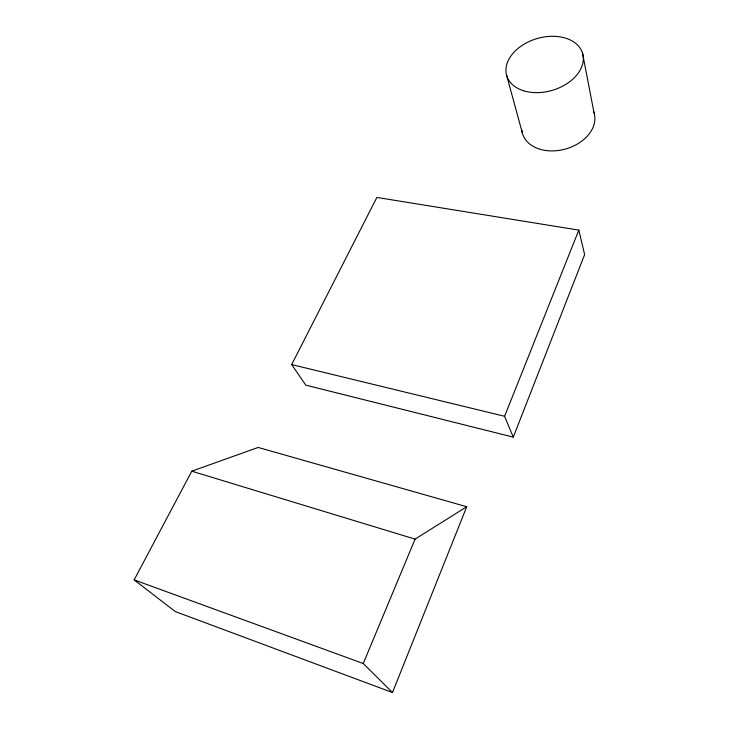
<?xml version="1.0" encoding="UTF-8"?>
<svg xmlns="http://www.w3.org/2000/svg" width="729" height="729" viewBox="0 0 729 729"><rect width="100%" height="100%" fill="white"/><g stroke="black" fill="none" stroke-linecap="round" stroke-linejoin="round"><path stroke-width="1.09" d="M513.28 437.127L584.64 254.594L578.817 230.127L376.866 197.431L291.682 364.573L305.779 385.14L513.28 437.127L504.586 416.286L578.817 230.127M392.484 692.55L466.724 506.728L258.175 447.442L191.782 471.189L134.145 579.883L175.206 611.522L392.484 692.55L363.261 663.527L134.145 579.883M363.261 663.527L415.074 539.132L466.724 506.728M291.682 364.573L504.586 416.286M191.782 471.189L415.074 539.132M506.482 74.823L522.338 132.888M582.489 53.026L594.053 112.904M593.37 111.036A37.234 26.608 -15.6 0 1 564.793 149.217A37.234 26.608 -15.6 0 1 521.846 129.953M523.504 90.751A39.548 27 -16.3 0 0 583.282 60.142A39.548 27 -16.3 0 0 527.122 42.501A39.548 27 -16.3 0 0 523.504 90.751"/></g></svg>
